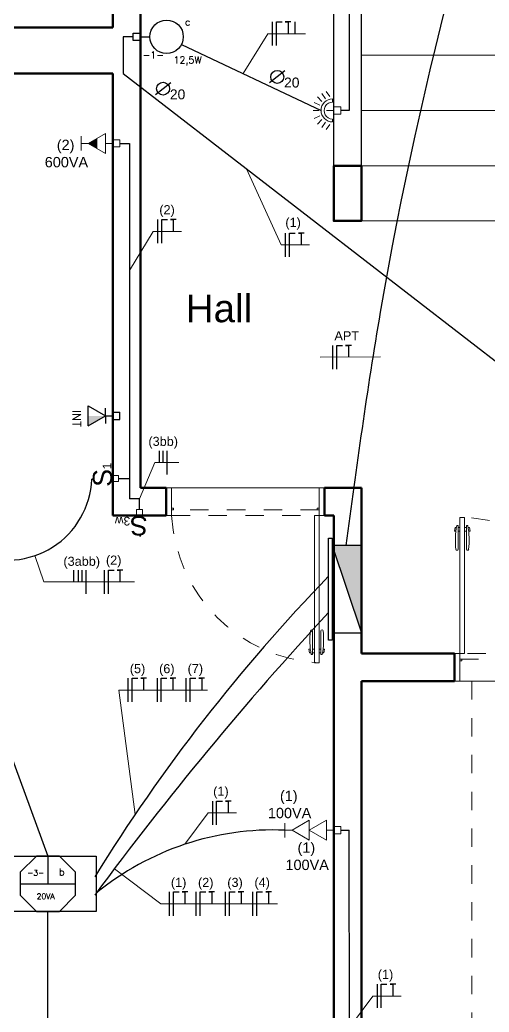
# Model space of a CAD drawing. Header units: inches. Extents: x 179598 to 179981, y 9195975 to 9196075.
# Drawn here: x 179643.22 to 179645.77, y 9196025.52 to 9196030.91 of the extents above; entities that cross this region are included whole.
import ezdxf

# ---------------------------------------------------------------- set-up
doc = ezdxf.new("R2010")
doc.units = ezdxf.units.IN
doc.header["$LTSCALE"] = 0.05
doc.header["$MEASUREMENT"] = 0
for name, pattern in [('CONTINU', [0]), ('DASHED2', [0.375, 0.25, -0.125]), ('HIDDEN', [0.375, 0.25, -0.125]), ('HIDDEN2', [0.1875, 0.125, -0.0625])]:
    doc.linetypes.add(name, pattern=pattern)
for name, color, linetype, lineweight in [('Comunicação', 170, 'Continuous', 30), ('Eletrodutos', 220, 'Continuous', 25), ('ESQUADRIA', 7, 'Continuous', 5), ('FNT', 30, 'Continuous', 25), ('HASTES', 250, 'Continuous', 25), ('NOTAS', 180, 'Continuous', 25), ('PAREDE', 7, 'Continuous', 50), ('PISO', 7, 'Continuous', 5), ('PROJEÇÃO', 7, 'DASHED2', 0), ('TamanhoEletroduto', 174, 'Continuous', 30)]:
    doc.layers.add(name, color=color, linetype=linetype, lineweight=lineweight)
for name, color, linetype in [('COTA', 250, 'Continuous'), ('Electric', 10, 'Continuous'), ('ILUMINAÇÃO', 3, 'Continuous'), ('PTF', 1, 'Continuous'), ('PTO', 1, 'Continuous'), ('TEXTO', 250, 'Continuous')]:
    doc.layers.add(name, color=color, linetype=linetype)
doc.layers.get('COTA').off()
doc.styles.add('Cota', font='arial.ttf')
doc.styles.add('R_60_1-100', font='swissl.ttf', dxfattribs={"height": 0.15})
doc.styles.add('romans', font='romans.shx', dxfattribs={"width": 1.4})
doc.styles.get("Standard").update_dxf_attribs({"font": ''})
doc.styles.get('Standard').set_extended_font_data('txt.shx')

# ---------------------------------------------------------------- blocks, each defined once
blk = doc.blocks.new('A$C1C0D7DC0')
at = {"layer": 'ESQUADRIA'}
for p, q in [((0.0036, 0.8355), (0.0002, 0.8155)), ((0.0075, 0.8155), (0.0002, 0.8155)), ((0.0105, 0.8355), (0.0036, 0.8355)), ((0.02, 0.8455), (0.0125, 0.8455)), ((0.02, 0.8455), (0.02, 0.7163)), ((0.03, 0.8355), (0.02, 0.8355)), ((0.03, 0.8155), (0.02, 0.8155)), ((0.055, 0.8355), (0.065, 0.8355)), ((0.055, 0.8155), (0.065, 0.8155)), ((0.065, 0.8455), (0.065, 0.7163)), ((0.065, 0.8455), (0.0725, 0.8455)), ((0.0745, 0.8355), (0.0814, 0.8355)), ((0.0775, 0.8155), (0.0848, 0.8155)), ((0.0814, 0.8355), (0.0848, 0.8155))]:
    blk.add_line(p, q, dxfattribs=at)
for points in [[(0.03, 0.15), (0.055, 0.15), (0.055, 0.89), (0.03, 0.89)], [(0, 0), (0.03, 0), (0.03, 0.15), (0, 0.15)], [(0.04, 0.11), (0.03, 0.11), (0.03, 0.12), (0.04, 0.12)]]:
    blk.add_lwpolyline(points, close=True, dxfattribs=at)
at = {"layer": 'ESQUADRIA', "linetype": 'HIDDEN2'}
blk.add_lwpolyline([(0.03, 0.12), (0.77, 0.12), (0.77, 0.15), (0.03, 0.15)], close=True, dxfattribs=at)
at = {"layer": 'ESQUADRIA', "linetype": 'HIDDEN', "ltscale": 0.4}
blk.add_arc((0.03, 0.15), 0.74, 0, 90, dxfattribs=at)
at = {"layer": 'ESQUADRIA'}
for centre, radius, start, end in [((0.4334, 0.7657), 0.4284, 169.2602, 186.6551), ((-0.3484, 0.7657), 0.4284, 353.3449, 10.7398), ((0.0139, 0.7171), 0.00614, 187.1872, 352.0859), ((0.0711, 0.7171), 0.00614, 187.9141, 352.8128)]:
    blk.add_arc(centre, radius, start, end, dxfattribs=at)
blk = doc.blocks.new('PORTA80_PB')
at = {"layer": 'ESQUADRIA'}
for p, q in [((0.0036, 0.8955), (0.0002, 0.8755)), ((0.0075, 0.8755), (0.0002, 0.8755)), ((0.0105, 0.8955), (0.0036, 0.8955)), ((0.02, 0.9055), (0.0125, 0.9055)), ((0.02, 0.9055), (0.02, 0.7763)), ((0.03, 0.8955), (0.02, 0.8955)), ((0.03, 0.8755), (0.02, 0.8755)), ((0.055, 0.8955), (0.065, 0.8955)), ((0.055, 0.8755), (0.065, 0.8755)), ((0.065, 0.9055), (0.065, 0.7763)), ((0.065, 0.9055), (0.0725, 0.9055)), ((0.0745, 0.8955), (0.0814, 0.8955)), ((0.0775, 0.8755), (0.0848, 0.8755)), ((0.0814, 0.8955), (0.0848, 0.8755)), ((0.83, 0), (0.03, 0))]:
    blk.add_line(p, q, dxfattribs=at)
for points in [[(0.03, 0.15), (0.055, 0.15), (0.055, 0.95), (0.03, 0.95)], [(0, 0), (0.03, 0), (0.03, 0.15), (0, 0.15)], [(0.04, 0.11), (0.03, 0.11), (0.03, 0.12), (0.04, 0.12)], [(0.82, 0.12), (0.83, 0.12), (0.83, 0.11), (0.82, 0.11)], [(0.83, 0), (0.86, 0), (0.86, 0.15), (0.83, 0.15)]]:
    blk.add_lwpolyline(points, close=True, dxfattribs=at)
at = {"layer": 'ESQUADRIA', "linetype": 'HIDDEN2'}
blk.add_lwpolyline([(0.03, 0.12), (0.83, 0.12), (0.83, 0.15), (0.03, 0.15)], close=True, dxfattribs=at)
at = {"layer": 'ESQUADRIA', "linetype": 'HIDDEN', "ltscale": 0.4}
blk.add_arc((-0.0154, 0.1046), 0.8466, 3.0716, 86.9284, dxfattribs=at)
at = {"layer": 'ESQUADRIA'}
for centre, radius, start, end in [((0.4334, 0.8257), 0.4284, 169.2602, 186.6551), ((-0.3484, 0.8257), 0.4284, 353.3449, 10.7398), ((0.0139, 0.7771), 0.00614, 187.1872, 352.0859), ((0.0711, 0.7771), 0.00614, 187.9141, 352.8128)]:
    blk.add_arc(centre, radius, start, end, dxfattribs=at)
blk = doc.blocks.new('TTA30')
at = {"lineweight": 5}
for p, q in [((-0.139, 0.34), (0, 0.58)), ((-0.1, 0.68), (0.1, 0.68)), ((0, 0.68), (0, 0.58)), ((0.139, 0.34), (0, 0.58)), ((-0.139, 0.1), (0, 0.34)), ((-0.139, 0.34), (0.139, 0.34)), ((0.139, 0.1), (0, 0.34)), ((-0.139, 0.1), (0.139, 0.1)), ((-0.05, 0), (-0.05, -0.1)), ((-0.05, 0), (0.05, 0)), ((0, 0.1), (0, 0)), ((0.05, 0), (0.05, -0.1)), ((-0.05, -0.1), (0.05, -0.1))]:
    blk.add_line(p, q, dxfattribs=at)
blk = doc.blocks.new('TA60')
at = {"lineweight": 5}
for p, q in [((-0.1, 0.44), (0.1, 0.44)), ((0, 0.44), (0, 0.34)), ((-0.139, 0.1), (0, 0.34)), ((0.139, 0.1), (0, 0.34)), ((-0.069, 0.22), (0.069, 0.22)), ((-0.139, 0.1), (0.139, 0.1)), ((-0.05, 0), (-0.05, -0.1)), ((-0.05, 0), (0.05, 0)), ((0, 0.1), (0, 0)), ((0.05, 0), (0.05, -0.1)), ((-0.05, -0.1), (0.05, -0.1))]:
    blk.add_line(p, q, dxfattribs=at)
blk.add_lwpolyline([(0, 0.22, 0.139, 0, 0), (0, 0.34, 0, 0, 0)], format="xyseb", dxfattribs=at)
blk = doc.blocks.new('TEL130')
for p, q in [((-0.139, 0.34), (0.139, 0.34)), ((-0.139, 0.34), (0, 0.1)), ((0.139, 0.34), (0, 0.1)), ((-0.05, 0), (-0.05, -0.1)), ((-0.05, 0), (0.05, 0)), ((0, 0.1), (0, 0)), ((0.05, 0), (0.05, -0.1)), ((-0.05, -0.1), (0.05, -0.1))]:
    blk.add_line(p, q)
blk.add_solid([(0, 0.34), (0, 0.1), (-0.139, 0.34)])
blk = doc.blocks.new('Iluminação2')
at = {"layer": 'ILUMINAÇÃO'}
for p, q in [((0, 0.15), (0, 0)), ((-0.15, 0), (0.15, 0))]:
    blk.add_line(p, q, dxfattribs=at)
for points in [[(-0.2621, 0.15), (0.2621, 0.15), (0.2621, -0.15), (-0.2621, -0.15)], [(-0.0621, 0.15), (-0.15, 0.0621), (-0.15, -0.0621), (-0.0621, -0.15), (0.0621, -0.15), (0.15, -0.0621), (0.15, 0.0621), (0.0621, 0.15)]]:
    blk.add_lwpolyline(points, close=True, dxfattribs=at)
blk = doc.blocks.new('Interruptor1W')
at = {"layer": 'ILUMINAÇÃO', "linetype": 'CONTINU', "lineweight": 20}
blk.add_lwpolyline([(179675.1845, 9196027.4212), (179675.2236, 9196027.4212), (179675.2236, 9196027.4602), (179675.1845, 9196027.4602)], close=True, dxfattribs=at)
at = {"layer": 'ILUMINAÇÃO', "linetype": 'CONTINU', "lineweight": 20, "attachment_point": 1, "style": 'Cota'}
for s, width, insert, char_height in [('S', 0.319218, (179675.1488, 9196027.592), 0.1276), ('1', 0.07511, (179675.265, 9196027.5265), 0.0573)]:
    blk.add_mtext_dynamic_manual_height_columns(s, width=width, gutter_width=0.75, heights=[0], dxfattribs=dict(at, insert=insert, char_height=char_height))
blk = doc.blocks.new('Interruptor1')
at = {"layer": 'ILUMINAÇÃO', "linetype": 'CONTINU', "lineweight": 35}
blk.add_line((179678.1328, 9196024.8734), (179678.1328, 9196024.8825), dxfattribs=at)
at = {"layer": 'ILUMINAÇÃO', "linetype": 'CONTINU', "lineweight": 20}
blk.add_blockref('Interruptor1W', (2.9333, -2.7169), dxfattribs=at)
blk = doc.blocks.new('Interruptor3w')
at = {"layer": 'ILUMINAÇÃO', "linetype": 'CONTINU', "lineweight": 35}
blk.add_line((179682.1953, 9196035.1734), (179682.2027, 9196035.1734), dxfattribs=at)
at = {"layer": 'ILUMINAÇÃO', "linetype": 'CONTINU', "lineweight": 20}
blk.add_lwpolyline([(179682.0571, 9196035.1856), (179682.0571, 9196035.1537), (179682.089, 9196035.1537), (179682.089, 9196035.1856)], close=True, dxfattribs=at)
at = {"layer": 'ILUMINAÇÃO', "linetype": 'CONTINU', "lineweight": 20, "attachment_point": 1, "rotation": 270, "style": 'Cota'}
for s, width, insert, char_height in [('S', 0.319218, (179682.1967, 9196035.2149), 0.1043), ('3w', 0.07511, (179682.1432, 9196035.1199), 0.04682)]:
    blk.add_mtext_dynamic_manual_height_columns(s, width=width, gutter_width=0.75, heights=[0], dxfattribs=dict(at, insert=insert, char_height=char_height))
blk = doc.blocks.new('QDC')
at = {"layer": 'Electric', "lineweight": 25}
h = blk.add_hatch(color=256, dxfattribs=at)
h.dxf.hatch_style = 1
h.paths.add_polyline_path([(0.3, 0), (-0.3, 0.2), (-0.3, 0)])
blk.add_line((-0.3, 0.2), (0.3, 0), dxfattribs=at)
for points in [[(-0.35, 0.2), (0.35, 0.2), (0.35, 0.225), (-0.35, 0.225)], [(-0.3, 0.2), (0.3, 0.2), (0.3, 0), (-0.3, 0)]]:
    blk.add_lwpolyline(points, close=True, dxfattribs=at)
blk = doc.blocks.new('Interruptor sensor de presença')
at = {"color": 1, "lineweight": 5}
for p, q in [((0, 0.0195), (-0.0391, 0.0195)), ((-0.0391, 0.0195), (-0.0391, -0.0195)), ((0, 0.0195), (0, -0.0195)), ((0.0388, 0), (0, 0)), ((0, -0.0195), (-0.0391, -0.0195))]:
    blk.add_line(p, q, dxfattribs=at)
at = {"color": 3, "lineweight": 5}
blk.add_arc((0.0065, 0.0001), 0.0625, 269.7308, 89.7308, dxfattribs=at)
at = {"layer": 'ILUMINAÇÃO', "lineweight": 5, "ltscale": 0.5}
for p, q in [((0.0068, 0.0626), (0.0068, 0.0471)), ((0.0217, 0.076), (0.0419, 0.1041)), ((0.0448, 0.0637), (0.065, 0.0918)), ((0.0647, 0.0494), (0.0884, 0.0747)), ((0.0765, 0.0299), (0.1068, 0.0428)), ((0.0814, 0.0005), (0.1127, 0.0005)), ((0.0068, -0.0449), (0.0069, -0.0624)), ((0.0647, -0.0491), (0.0884, -0.0744)), ((0.0765, -0.0296), (0.1068, -0.0426)), ((0.0814, -0.0002), (0.1127, -0.0002)), ((0.0217, -0.0757), (0.0419, -0.1038)), ((0.0448, -0.0635), (0.065, -0.0916))]:
    blk.add_line(p, q, dxfattribs=at)
blk.add_arc((0.0066, 0.0011), 0.046, 269.6346, 89.827, dxfattribs=at)

msp = doc.modelspace()

# ---------------------------------------------------------------- linework, layer by layer
at = {"color": 1}
msp.add_line((179643.8781, 9196030.819), (179643.9298, 9196030.819), dxfattribs=at)
msp.add_lwpolyline([(179643.839, 9196030.8385), (179643.8781, 9196030.8385), (179643.878, 9196030.7995), (179643.839, 9196030.7995)], close=True, dxfattribs=at)
msp.add_circle((179644.0206, 9196030.819), 0.0908, dxfattribs=at)
at = {"layer": 'Eletrodutos', "linetype": 'CONTINU', "lineweight": 30}
for p, q in [((179644.1016, 9196030.7779), (179644.859, 9196030.4191)), ((179643.7671, 9196030.2401), (179643.819, 9196030.2401)), ((179643.819, 9196030.2401), (179643.819, 9196028.7599)), ((179643.819, 9196028.7599), (179643.819, 9196028.4196)), ((179643.76, 9196028.4199), (179643.819, 9196028.4196)), ((179643.819, 9196028.4196), (179643.819, 9196028.3524)), ((179643.819, 9196028.3524), (179643.819, 9196028.3104)), ((179643.8731, 9196028.3104), (179643.819, 9196028.3104)), ((179643.8731, 9196028.2509), (179643.8731, 9196028.3104)), ((179642.8281, 9196027.8627), (179643.3766, 9196026.369)), ((179644.9671, 9196026.5097), (179645.0113, 9196026.5097)), ((179645.0134, 9196024.8731), (179645.0113, 9196026.5097)), ((179643.3766, 9196024.544), (179643.3766, 9196026.069))]:
    msp.add_line(p, q, dxfattribs=at)
for points in [[(179644.9671, 9196031.519), (179645.0124, 9196031.519), (179645.0124, 9196030.419), (179644.9671, 9196030.419)], [(179643.839, 9196030.819), (179643.7853, 9196030.819), (179643.7853, 9196030.619), (179646.1454, 9196028.794)]]:
    msp.add_lwpolyline(points, dxfattribs=at)
for centre, radius, start, end in [((179643.1572, 9196028.4338), 0.4575, 246.9535, 357.8024), ((179651.8083, 9196021.2057), 9.6118, 135.94716, 148.29756), ((179657.9506, 9196015.6117), 17.7838, 137.20895, 143.63232)]:
    msp.add_arc(centre, radius, start, end, dxfattribs=at)
at = {"layer": 'Eletrodutos', "linetype": 'CONTINU', "lineweight": 30, "ltscale": 0.05}
msp.add_arc((179644.5988, 9196024.9965), 1.5145, 87.594, 129.3422, dxfattribs=at)
at = {"layer": 'Eletrodutos', "linetype": 'CONTINU', "lineweight": 30}
msp.add_spline([(179646.116, 9196033.119), (179645.1803, 9196029.3243), (179644.9939, 9196028.0561)], degree=3, dxfattribs=at)
at = {"layer": 'FNT', "linetype": 'CONTINU', "lineweight": 30}
for p, q in [((179644.5936, 9196030.8995), (179644.5936, 9196030.7709)), ((179643.9708, 9196029.8262), (179643.9708, 9196029.6977)), ((179644.665, 9196029.7526), (179644.665, 9196029.624)), ((179644.922, 9196029.143), (179644.922, 9196029.0145)), ((179643.9798, 9196028.5706), (179643.9798, 9196028.5064)), ((179644.0003, 9196028.5706), (179644.0003, 9196028.5064)), ((179643.5156, 9196027.923), (179643.5156, 9196027.8587)), ((179643.5409, 9196027.923), (179643.5409, 9196027.8587)), ((179643.5614, 9196027.923), (179643.5614, 9196027.8587)), ((179643.6813, 9196027.923), (179643.6813, 9196027.7944)), ((179643.8098, 9196027.3352), (179643.8098, 9196027.2066)), ((179643.9688, 9196027.3352), (179643.9688, 9196027.2066)), ((179644.1251, 9196027.3352), (179644.1251, 9196027.2066)), ((179644.2692, 9196026.6676), (179644.2692, 9196026.539)), ((179644.0344, 9196026.1741), (179644.0344, 9196026.0455)), ((179644.18, 9196026.1741), (179644.18, 9196026.0455)), ((179644.3389, 9196026.1741), (179644.3389, 9196026.0455)), ((179644.4878, 9196026.1741), (179644.4878, 9196026.0455)), ((179645.1628, 9196025.673), (179645.1628, 9196025.5445))]:
    msp.add_line(p, q, dxfattribs=at)
for points in [[(179644.6167, 9196030.7709), (179644.6167, 9196030.8995), (179644.6476, 9196030.8995)], [(179644.6952, 9196030.8995), (179644.6643, 9196030.8995), (179644.6797, 9196030.8995), (179644.6797, 9196030.8352)], [(179644.7188, 9196030.8352), (179644.7188, 9196030.8995), (179644.7188, 9196030.8995)], [(179644.7188, 9196030.8352), (179644.7188, 9196030.8995), (179644.7188, 9196030.8995)], [(179643.9939, 9196029.6977), (179643.9939, 9196029.8262), (179644.0248, 9196029.8262)], [(179644.0723, 9196029.8262), (179644.0414, 9196029.8262), (179644.0569, 9196029.8262), (179644.0569, 9196029.762)], [(179644.6881, 9196029.624), (179644.6881, 9196029.7526), (179644.719, 9196029.7526)], [(179644.7666, 9196029.7526), (179644.7357, 9196029.7526), (179644.7511, 9196029.7526), (179644.7511, 9196029.6883)], [(179644.9451, 9196029.0145), (179644.9451, 9196029.143), (179644.976, 9196029.143)], [(179645.0235, 9196029.143), (179644.9926, 9196029.143), (179645.0081, 9196029.143), (179645.0081, 9196029.0787)], [(179644.0234, 9196028.4421), (179644.0234, 9196028.5706), (179644.0234, 9196028.5706)], [(179643.5845, 9196027.7944), (179643.5845, 9196027.923), (179643.5845, 9196027.923)], [(179643.7044, 9196027.7944), (179643.7044, 9196027.923), (179643.7353, 9196027.923)], [(179643.7828, 9196027.923), (179643.7519, 9196027.923), (179643.7674, 9196027.923), (179643.7674, 9196027.8587)], [(179643.8329, 9196027.2066), (179643.8329, 9196027.3352), (179643.8638, 9196027.3352)], [(179643.9114, 9196027.3352), (179643.8805, 9196027.3352), (179643.8959, 9196027.3352), (179643.8959, 9196027.2709)], [(179643.9918, 9196027.2066), (179643.9918, 9196027.3352), (179644.0227, 9196027.3352)], [(179644.0703, 9196027.3352), (179644.0394, 9196027.3352), (179644.0549, 9196027.3352), (179644.0549, 9196027.2709)], [(179644.1481, 9196027.2066), (179644.1481, 9196027.3352), (179644.179, 9196027.3352)], [(179644.2266, 9196027.3352), (179644.1957, 9196027.3352), (179644.2111, 9196027.3352), (179644.2111, 9196027.2709)], [(179644.2923, 9196026.539), (179644.2923, 9196026.6676), (179644.3232, 9196026.6676)], [(179644.3708, 9196026.6676), (179644.3399, 9196026.6676), (179644.3553, 9196026.6676), (179644.3553, 9196026.6033)], [(179644.0574, 9196026.0455), (179644.0574, 9196026.1741), (179644.0883, 9196026.1741)], [(179644.1359, 9196026.1741), (179644.105, 9196026.1741), (179644.1204, 9196026.1741), (179644.1204, 9196026.1098)], [(179644.203, 9196026.0455), (179644.203, 9196026.1741), (179644.2339, 9196026.1741)], [(179644.2815, 9196026.1741), (179644.2506, 9196026.1741), (179644.266, 9196026.1741), (179644.266, 9196026.1098)], [(179644.362, 9196026.0455), (179644.362, 9196026.1741), (179644.3929, 9196026.1741)], [(179644.4404, 9196026.1741), (179644.4095, 9196026.1741), (179644.425, 9196026.1741), (179644.425, 9196026.1098)], [(179644.5109, 9196026.0455), (179644.5109, 9196026.1741), (179644.5418, 9196026.1741)], [(179644.5894, 9196026.1741), (179644.5585, 9196026.1741), (179644.5739, 9196026.1741), (179644.5739, 9196026.1098)], [(179645.1859, 9196025.5445), (179645.1859, 9196025.673), (179645.2168, 9196025.673)], [(179645.2643, 9196025.673), (179645.2334, 9196025.673), (179645.2489, 9196025.673), (179645.2489, 9196025.6088)]]:
    msp.add_lwpolyline(points, dxfattribs=at)
at = {"layer": 'HASTES', "linetype": 'CONTINU', "lineweight": 20, "ltscale": 0.05}
msp.add_line((179643.3541, 9196027.8587), (179643.3054, 9196028.0009), dxfattribs=at)
at = {"layer": 'HASTES', "linetype": 'CONTINU', "lineweight": 20}
for p, q in [((179643.7606, 9196027.2709), (179643.8494, 9196026.595)), ((179643.9886, 9196026.1098), (179643.7371, 9196026.2999))]:
    msp.add_line(p, q, dxfattribs=at)
for points in [[(179644.4369, 9196030.6191), (179644.5702, 9196030.8352), (179644.7737, 9196030.8352)], [(179644.4536, 9196030.1022), (179644.6416, 9196029.6883), (179644.7964, 9196029.6883)], [(179643.819, 9196029.5492), (179643.9474, 9196029.762), (179644.1021, 9196029.762)], [(179645.1813, 9196029.0802), (179645.1813, 9196029.0802), (179644.8535, 9196029.0787)], [(179643.8731, 9196028.3104), (179643.9575, 9196028.5064), (179644.0868, 9196028.5064)], [(179643.3541, 9196027.8587), (179643.3541, 9196027.8587), (179643.8462, 9196027.8587)], [(179644.2423, 9196027.2709), (179644.2423, 9196027.2709), (179643.7606, 9196027.2709)], [(179644.1191, 9196026.433), (179644.2458, 9196026.6033), (179644.4006, 9196026.6033)], [(179644.6228, 9196026.1098), (179644.6228, 9196026.1098), (179643.9886, 9196026.1098)], [(179645.0127, 9196025.4385), (179645.1394, 9196025.6088), (179645.2942, 9196025.6088)]]:
    msp.add_lwpolyline(points, dxfattribs=at)
at = {"layer": 'PAREDE'}
for p, q in [((179643.7281, 9196033.269), (179643.7281, 9196030.869)), ((179643.8781, 9196028.369), (179643.8781, 9196033.119)), ((179643.7281, 9196030.869), (179641.9281, 9196030.869)), ((179643.7281, 9196030.619), (179641.9281, 9196030.619)), ((179643.7281, 9196028.219), (179643.7281, 9196030.619)), ((179644.0181, 9196028.369), (179643.8781, 9196028.369)), ((179644.0181, 9196028.219), (179644.0181, 9196028.369)), ((179644.8781, 9196028.219), (179644.8781, 9196028.369)), ((179645.0781, 9196028.369), (179644.8781, 9196028.369)), ((179645.0781, 9196027.469), (179645.0781, 9196028.369)), ((179644.0181, 9196028.219), (179643.7281, 9196028.219)), ((179644.9281, 9196028.219), (179644.8781, 9196028.219)), ((179644.9281, 9196023.419), (179644.9281, 9196028.219)), ((179645.5831, 9196027.469), (179645.0781, 9196027.469)), ((179645.5831, 9196027.319), (179645.5831, 9196027.469)), ((179645.0781, 9196023.269), (179645.0781, 9196027.319)), ((179645.5831, 9196027.319), (179645.0781, 9196027.319))]:
    msp.add_line(p, q, dxfattribs=at)
at = {"layer": 'PAREDE', "lineweight": 30}
for p, q in [((179644.9281, 9196029.919), (179644.9281, 9196033.119)), ((179645.0781, 9196029.919), (179645.0781, 9196033.119)), ((179645.0781, 9196029.819), (179644.9281, 9196029.819))]:
    msp.add_line(p, q, dxfattribs=at)
at = {"layer": 'PAREDE'}
msp.add_lwpolyline([(179644.9281, 9196030.119), (179645.0781, 9196030.119), (179645.0781, 9196029.819), (179644.9281, 9196029.819)], close=True, dxfattribs=at)
at = {"layer": 'PISO'}
for p, q in [((179645.0781, 9196033.119), (179645.0781, 9196029.919)), ((179647.6234, 9196029.819), (179645.0734, 9196029.819)), ((179647.1231, 9196027.319), (179645.5831, 9196027.319))]:
    msp.add_line(p, q, dxfattribs=at)
at = {"layer": 'PISO', "lineweight": 20}
for p, q in [((179646.2781, 9196030.719), (179645.0781, 9196030.719)), ((179646.2781, 9196030.419), (179645.0781, 9196030.419)), ((179646.2781, 9196030.119), (179645.0781, 9196030.119))]:
    msp.add_line(p, q, dxfattribs=at)
at = {"layer": 'PROJEÇÃO'}
msp.add_lwpolyline([(179645.6781, 9196027.319), (179645.6781, 9196022.019), (179637.7281, 9196022.019), (179637.7281, 9196025.919), (179637.7281, 9196025.919), (179637.7281, 9196026.519), (179637.7281, 9196026.519), (179637.7281, 9196030.419), (179637.7281, 9196030.419), (179637.7281, 9196031.069), (179637.7281, 9196031.069), (179637.7281, 9196034.969), (179637.7281, 9196034.969), (179637.7281, 9196035.569), (179637.7281, 9196035.569), (179637.7281, 9196039.469), (179642.5281, 9196039.469), (179642.5281, 9196038.819), (179645.6781, 9196038.819), (179645.6781, 9196033.269)], dxfattribs=at)
at = {"layer": 'PTF', "ltscale": 10}
for q in [(179643.689, 9196028.8018), (179643.689, 9196028.7181)]:
    msp.add_line((179643.689, 9196028.7599), q, dxfattribs=at)
at = {"layer": 'TamanhoEletroduto', "linetype": 'CONTINU'}
for p, q in [((179644.663, 9196030.6341), (179644.5793, 9196030.5685)), ((179644.0434, 9196030.5699), (179643.9597, 9196030.5043))]:
    msp.add_line(p, q, dxfattribs=at)
for centre in [(179644.6212, 9196030.6013), (179644.0016, 9196030.5371)]:
    msp.add_circle(centre, 0.035, dxfattribs=at)

# ---------------------------------------------------------------- block references
at = {"layer": 'Comunicação', "linetype": 'CONTINU', "lineweight": 30, "rotation": 270}
msp.add_blockref('Interruptor3w', (-9016391.2966, 9375710.308), dxfattribs=at)
at = {"layer": 'COTA'}
msp.add_blockref('A$C1C0D7DC0', (179645.5831, 9196027.319), dxfattribs=at)
at = {"layer": 'Electric', "lineweight": 30, "xscale": -0.7902559531939587, "yscale": 0.7902559531939587, "zscale": 0.7902559531939587, "rotation": 90}
msp.add_blockref('QDC', (179645.0781, 9196027.819), dxfattribs=at)
at = {"layer": 'Eletrodutos'}
msp.add_blockref('Iluminação2', (179643.3766, 9196026.219), dxfattribs=at)
at = {"layer": 'ESQUADRIA', "rotation": 180}
msp.add_blockref('PORTA80_PB', (179644.8781, 9196028.369), dxfattribs=at)
at = {"layer": 'ILUMINAÇÃO', "linetype": 'CONTINU', "lineweight": 20, "rotation": 180}
msp.add_blockref('Interruptor sensor de presença', (179644.9281, 9196030.419), dxfattribs=at)
at = {"layer": 'ILUMINAÇÃO', "linetype": 'CONTINU', "lineweight": 40, "xscale": 0.817129049023036, "yscale": 0.817129049023036, "zscale": 0.817129049023036, "rotation": 89.99999999999999}
msp.add_blockref('Interruptor1', (7693982.6814, 9049208.1944), dxfattribs=at)
at = {"layer": 'PTF', "xscale": 0.3906251953125022, "yscale": 0.3906251953125022, "zscale": 0.3906251953125022, "rotation": 90.00000000000001}
msp.add_blockref('TEL130', (179643.7281, 9196028.7599), dxfattribs=at)
at = {"layer": 'PTO', "xscale": 0.3906251953034037, "yscale": 0.3906251953034037, "zscale": 0.3906251953034037, "rotation": 90.00000000000001}
for name, p in [('TA60', (179643.7281, 9196030.2401)), ('TTA30', (179644.9281, 9196026.5097))]:
    msp.add_blockref(name, p, dxfattribs=at)

# ---------------------------------------------------------------- texts
at = {"color": 1, "attachment_point": 1}
for s, insert, char_height in [('c', (179644.1205, 9196030.9185), 0.0378), ('-1-', (179643.8898, 9196030.739), 0.03785), ('12,5W', (179644.0582, 9196030.7127), 0.03785)]:
    msp.add_mtext_dynamic_manual_height_columns(s, width=0.270453, gutter_width=1, heights=[0], dxfattribs=dict(at, insert=insert, char_height=char_height))
at = {"color": 3, "insert": (179643.436, 9196026.3017), "char_height": 0.0378, "attachment_point": 1, "rotation": 0}
msp.add_mtext_dynamic_manual_height_columns('b', width=0.270453, gutter_width=1, heights=[0], dxfattribs=at)
at = {"layer": 'FNT', "linetype": 'CONTINU', "lineweight": 20, "char_height": 0.04926, "attachment_point": 1, "style": 'Cota'}
for s, insert in [('(2)', (179643.981, 9196029.9045)), ('(1)', (179644.6652, 9196029.836)), ('APT', (179644.9316, 9196029.2201)), ('(3bb)', (179643.9218, 9196028.6462)), ('(3abb)', (179643.4604, 9196027.995)), ('(2)', (179643.6915, 9196028.0013)), ('(5)', (179643.8209, 9196027.4119)), ('(6)', (179643.9798, 9196027.4119)), ('(7)', (179644.1346, 9196027.4122)), ('(1)', (179644.2733, 9196026.7459)), ('(1)', (179644.0439, 9196026.2512)), ('(2)', (179644.191, 9196026.2508)), ('(3)', (179644.3499, 9196026.2508)), ('(4)', (179644.4974, 9196026.2512)), ('(1)', (179645.1669, 9196025.7514))]:
    msp.add_mtext_dynamic_manual_height_columns(s, width=0.040202, gutter_width=0.5, heights=[0], dxfattribs=dict(at, insert=insert))
at = {"layer": 'ILUMINAÇÃO'}
for s, p in [('-3-', (179643.2641, 9196026.263)), ('20VA', (179643.3154, 9196026.1355))]:
    msp.add_text(s, height=0.03, rotation=0, dxfattribs=at).set_placement(p)
at = {"layer": 'NOTAS', "linetype": 'CONTINU', "lineweight": 30, "char_height": 0.05613, "attachment_point": 1, "style": 'Cota'}
for s, insert in [('   (2)\\P600VA', (179643.3592, 9196030.2599)), ('   (1)\\P100VA', (179644.5705, 9196026.7247)), ('   (1)\\P100VA', (179644.666, 9196026.4431))]:
    msp.add_mtext_dynamic_manual_height_columns(s, width=0.415348, gutter_width=0.5, heights=[0], dxfattribs=dict(at, insert=insert))
at = {"layer": 'PTF', "color": 2, "style": 'romans'}
msp.add_text('INT', height=0.04688, rotation=270, dxfattribs=at).set_placement((179643.5091, 9196028.7923))
at = {"layer": 'TamanhoEletroduto', "linetype": 'CONTINU', "lineweight": 20, "style": 'Cota'}
for p in [(179644.6581, 9196030.5437), (179644.0385, 9196030.4794)]:
    msp.add_text('20', height=0.05386, dxfattribs=at).set_placement(p)
at = {"layer": 'TEXTO', "style": 'R_60_1-100'}
msp.add_text('Hall', height=0.15, dxfattribs=at).set_placement((179644.1244, 9196029.2689))

doc.saveas('drawing.dxf')
